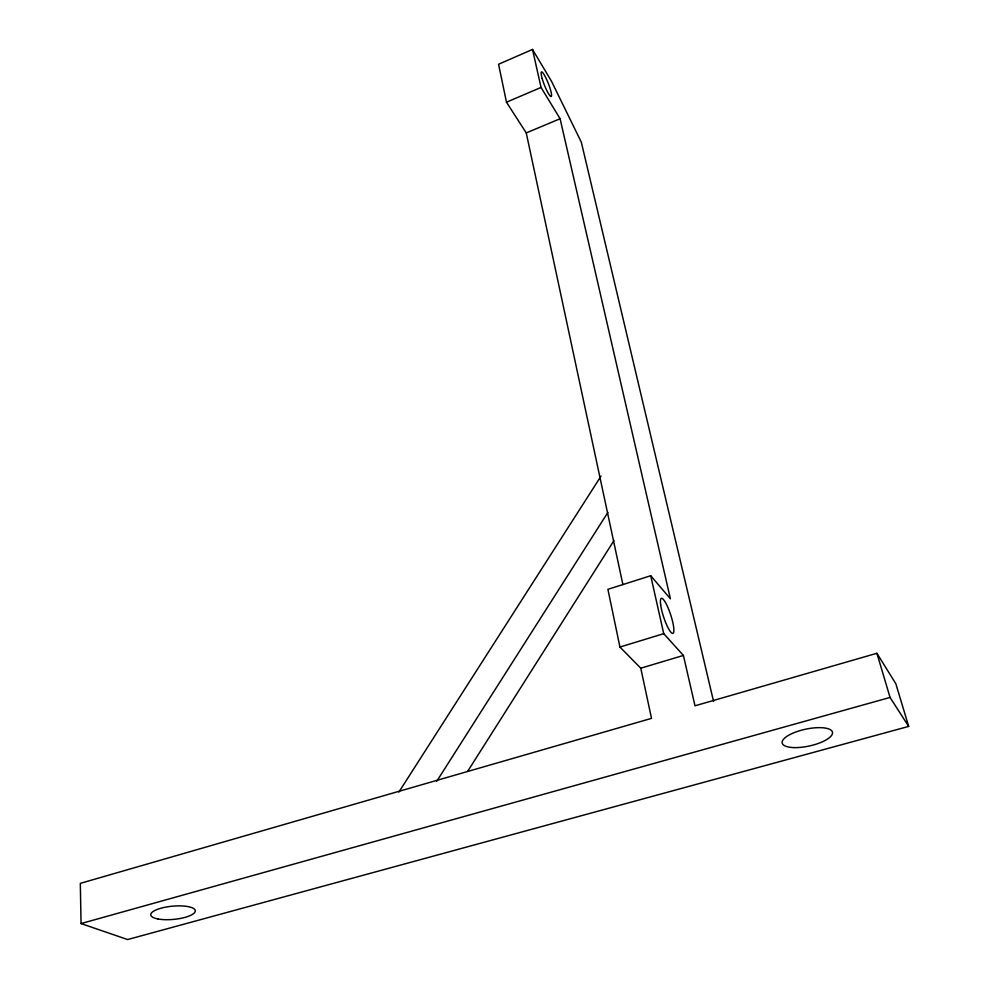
<?xml version="1.0" encoding="UTF-8"?>
<svg xmlns="http://www.w3.org/2000/svg" width="989" height="989" viewBox="0 0 989 989"><rect width="100%" height="100%" fill="white"/><g stroke="black" fill="none" stroke-linecap="round" stroke-linejoin="round"><path stroke-width="1.48" d="M467.71 771.272L613.922 540.662M436.755 781.248L607.876 512.438M398.901 792.041L601.028 476.105M713.588 701.461L581.334 142.243L551.466 81.185L532.515 49.45L498.567 64.248L506.479 102.201L526.247 132.922L622.897 584.623M506.479 102.201L541.045 87.44L532.515 49.45M526.247 132.922L560.095 118.742L541.045 87.44M650.713 575.722L607.914 589.333L619.93 647.041L640.773 668.205L651.516 718.373L80.319 883.362L81.049 923.565L127.63 939.55L908.681 726.408L895.849 683.77L876.909 653.272L694.995 705.812L683.411 655.435L663.73 633.665L650.713 575.722L670.406 598.802L560.095 118.742M619.93 647.041L663.73 633.665M640.773 668.205L683.411 655.435M81.049 923.565L890.051 697.443L908.681 726.408M876.909 653.272L890.051 697.443M794.031 747.597A25.726 8.604 -12.1 0 0 832.528 733.109A25.726 8.604 -12.1 0 0 795.428 732.144A25.726 8.604 -12.1 0 0 794.031 747.597M157.869 918.942A22.351 6.626 -5.3 0 0 194.722 912.451A22.351 6.626 -5.3 0 0 166.449 906.987A22.351 6.626 -5.3 0 0 157.869 918.942M660.652 604.823A18.457 3.696 71.8 0 0 671.976 633.195A18.457 3.696 71.8 0 0 668.749 609.471A18.457 3.696 71.8 0 0 660.652 604.823M542.145 78.502A13.191 2.114 68.5 0 0 551.12 96.526A13.191 2.114 68.5 0 0 545.767 77.674A13.191 2.114 68.5 0 0 542.145 78.502"/></g></svg>
